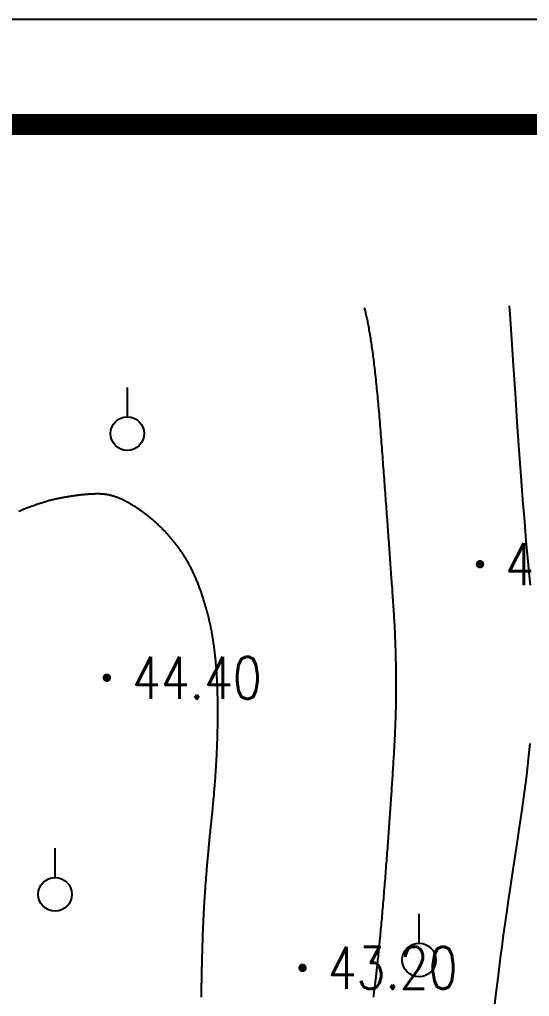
# Model space of a CAD drawing. Extents: x 39624947 to 39626627, y 3418539 to 3418836.
# Drawn here: x 39625167.58 to 39625191.85, y 3418789.69 to 3418836.23 of the extents above; entities that cross this region are included whole.
import ezdxf
from ezdxf.enums import TextEntityAlignment as Align

# ---------------------------------------------------------------- set-up
doc = ezdxf.new("R2010")
doc.units = 0
doc.layers.get('0').update_dxf_attribs({"linetype": 'CONTINUOUS'})
for name, color, linetype in [('GCD', 7, 'CONTINUOUS'), ('PUB_TITLE', 4, 'CONTINUOUS'), ('PUB_WALL', 9, 'CONTINUOUS')]:
    doc.layers.add(name, color=color, linetype=linetype)
doc.styles.add('HZ', font='rs.shx', dxfattribs={"width": 0.8, "bigfont": 'hztxt.shx'})

# ---------------------------------------------------------------- blocks, each defined once
blk = doc.blocks.new('GC125')
blk.add_line((0, 0.8), (0, 2.2))
blk.add_circle((0, 0), 0.8)
blk = doc.blocks.new('GC200')
at = {"linetype": 'Continuous', "const_width": 0.2, "flags": 128}
blk.add_lwpolyline([(-0.1, 0, 1), (0.1, 0, 1)], format="xyb", close=True, dxfattribs=at)
blk = doc.blocks.new('111133333777777')
at = {"layer": 'PUB_WALL', "color": 252, "ltscale": 0.01}
for points, elevation in [([(39623380.284, 3418814.737), (39623380.285, 3418814.733), (39623380.299, 3418814.68), (39623380.313, 3418814.626), (39623380.326, 3418814.571), (39623380.34, 3418814.516), (39623380.354, 3418814.459), (39623380.367, 3418814.402), (39623380.381, 3418814.343), (39623380.394, 3418814.283), (39623380.408, 3418814.222), (39623380.421, 3418814.159), (39623380.434, 3418814.095), (39623380.448, 3418814.029), (39623380.461, 3418813.962), (39623380.474, 3418813.894), (39623380.487, 3418813.824), (39623380.5, 3418813.753), (39623380.513, 3418813.68), (39623380.526, 3418813.607), (39623380.539, 3418813.531), (39623380.552, 3418813.455), (39623380.564, 3418813.377), (39623380.577, 3418813.297), (39623380.59, 3418813.217), (39623380.602, 3418813.134), (39623380.615, 3418813.051), (39623380.627, 3418812.966), (39623380.64, 3418812.88), (39623380.652, 3418812.792), (39623380.665, 3418812.703), (39623380.677, 3418812.613), (39623380.689, 3418812.521), (39623380.701, 3418812.428), (39623380.714, 3418812.334), (39623380.726, 3418812.238), (39623380.738, 3418812.14), (39623380.75, 3418812.042), (39623380.762, 3418811.942), (39623380.774, 3418811.84), (39623380.785, 3418811.738), (39623380.797, 3418811.634), (39623380.809, 3418811.528), (39623380.821, 3418811.421), (39623380.832, 3418811.313), (39623380.844, 3418811.203), (39623380.855, 3418811.092), (39623380.867, 3418810.98), (39623380.878, 3418810.866), (39623380.89, 3418810.751), (39623380.901, 3418810.634), (39623380.912, 3418810.517), (39623380.924, 3418810.397), (39623380.935, 3418810.277), (39623380.946, 3418810.155), (39623380.957, 3418810.031), (39623380.968, 3418809.906), (39623380.979, 3418809.78), (39623380.99, 3418809.653), (39623381.001, 3418809.524), (39623381.012, 3418809.394), (39623381.022, 3418809.262), (39623381.033, 3418809.129), (39623381.044, 3418808.995), (39623381.054, 3418808.861), (39623381.065, 3418808.726), (39623381.076, 3418808.591), (39623381.086, 3418808.455), (39623381.096, 3418808.319), (39623381.107, 3418808.182), (39623381.117, 3418808.045), (39623381.127, 3418807.908), (39623381.138, 3418807.772), (39623381.148, 3418807.635), (39623381.158, 3418807.5), (39623381.168, 3418807.365), (39623381.178, 3418807.23), (39623381.188, 3418807.096), (39623381.198, 3418806.963), (39623381.208, 3418806.83), (39623381.218, 3418806.697), (39623381.228, 3418806.565), (39623381.238, 3418806.433), (39623381.247, 3418806.302), (39623381.257, 3418806.171), (39623381.267, 3418806.041), (39623381.276, 3418805.912), (39623381.286, 3418805.782), (39623381.295, 3418805.654), (39623381.305, 3418805.526), (39623381.314, 3418805.398), (39623381.324, 3418805.271), (39623381.333, 3418805.144), (39623381.342, 3418805.018), (39623381.351, 3418804.892), (39623381.361, 3418804.767), (39623381.37, 3418804.642), (39623381.379, 3418804.518), (39623381.388, 3418804.394), (39623381.397, 3418804.271), (39623381.406, 3418804.148), (39623381.415, 3418804.025), (39623381.424, 3418803.904), (39623381.433, 3418803.782), (39623381.441, 3418803.661), (39623381.45, 3418803.541), (39623381.459, 3418803.421), (39623381.468, 3418803.302), (39623381.476, 3418803.183), (39623381.485, 3418803.064), (39623381.493, 3418802.947), (39623381.502, 3418802.829), (39623381.51, 3418802.712), (39623381.519, 3418802.596), (39623381.527, 3418802.48), (39623381.535, 3418802.364), (39623381.543, 3418802.249), (39623381.552, 3418802.135), (39623381.56, 3418802.021), (39623381.568, 3418801.907), (39623381.576, 3418801.794), (39623381.584, 3418801.682), (39623381.592, 3418801.57), (39623381.6, 3418801.458), (39623381.608, 3418801.347), (39623381.616, 3418801.237), (39623381.623, 3418801.127), (39623381.631, 3418801.017), (39623381.639, 3418800.908), (39623381.646, 3418800.799), (39623381.654, 3418800.69), (39623381.661, 3418800.582), (39623381.668, 3418800.474), (39623381.675, 3418800.366), (39623381.682, 3418800.259), (39623381.688, 3418800.151), (39623381.695, 3418800.045), (39623381.701, 3418799.938), (39623381.707, 3418799.831), (39623381.713, 3418799.725), (39623381.719, 3418799.619), (39623381.724, 3418799.512), (39623381.729, 3418799.407), (39623381.735, 3418799.301), (39623381.739, 3418799.195), (39623381.744, 3418799.09), (39623381.749, 3418798.985), (39623381.753, 3418798.88), (39623381.757, 3418798.775), (39623381.761, 3418798.67), (39623381.764, 3418798.565), (39623381.768, 3418798.461), (39623381.771, 3418798.357), (39623381.774, 3418798.253), (39623381.777, 3418798.149), (39623381.78, 3418798.045), (39623381.782, 3418797.942), (39623381.784, 3418797.838), (39623381.786, 3418797.735), (39623381.788, 3418797.632), (39623381.79, 3418797.529), (39623381.791, 3418797.427), (39623381.793, 3418797.324), (39623381.794, 3418797.222), (39623381.794, 3418797.12), (39623381.795, 3418797.018), (39623381.795, 3418796.916), (39623381.796, 3418796.814), (39623381.796, 3418796.713), (39623381.796, 3418796.612), (39623381.795, 3418796.511), (39623381.795, 3418796.41), (39623381.794, 3418796.309), (39623381.793, 3418796.208), (39623381.792, 3418796.108), (39623381.79, 3418796.008), (39623381.789, 3418795.907), (39623381.787, 3418795.807), (39623381.785, 3418795.708), (39623381.783, 3418795.608), (39623381.78, 3418795.509), (39623381.778, 3418795.409), (39623381.775, 3418795.31), (39623381.772, 3418795.212), (39623381.769, 3418795.113), (39623381.765, 3418795.014), (39623381.762, 3418794.916), (39623381.758, 3418794.818), (39623381.754, 3418794.72), (39623381.75, 3418794.622), (39623381.745, 3418794.524), (39623381.741, 3418794.426), (39623381.736, 3418794.328), (39623381.731, 3418794.231), (39623381.726, 3418794.132), (39623381.721, 3418794.034), (39623381.716, 3418793.936), (39623381.71, 3418793.837), (39623381.705, 3418793.739), (39623381.699, 3418793.64), (39623381.693, 3418793.541), (39623381.688, 3418793.441), (39623381.682, 3418793.341), (39623381.676, 3418793.24), (39623381.67, 3418793.139), (39623381.664, 3418793.038), (39623381.657, 3418792.936), (39623381.651, 3418792.834), (39623381.645, 3418792.731), (39623381.638, 3418792.628), (39623381.632, 3418792.524), (39623381.625, 3418792.42), (39623381.619, 3418792.316), (39623381.612, 3418792.211), (39623381.605, 3418792.106), (39623381.599, 3418792), (39623381.592, 3418791.894), (39623381.585, 3418791.787), (39623381.578, 3418791.68), (39623381.57, 3418791.573), (39623381.563, 3418791.465), (39623381.556, 3418791.357), (39623381.549, 3418791.248), (39623381.541, 3418791.139), (39623381.534, 3418791.03), (39623381.526, 3418790.92), (39623381.519, 3418790.809), (39623381.511, 3418790.698), (39623381.503, 3418790.587), (39623381.495, 3418790.475), (39623381.487, 3418790.363), (39623381.479, 3418790.251), (39623381.471, 3418790.138), (39623381.463, 3418790.024), (39623381.455, 3418789.91), (39623381.446, 3418789.796), (39623381.438, 3418789.681), (39623381.43, 3418789.566), (39623381.421, 3418789.451), (39623381.412, 3418789.335), (39623381.404, 3418789.218), (39623381.395, 3418789.102), (39623381.386, 3418788.984), (39623381.377, 3418788.867), (39623381.368, 3418788.749), (39623381.359, 3418788.63), (39623381.35, 3418788.511), (39623381.341, 3418788.392), (39623381.332, 3418788.272), (39623381.322, 3418788.152), (39623381.313, 3418788.031), (39623381.303, 3418787.91), (39623381.294, 3418787.788), (39623381.284, 3418787.666), (39623381.275, 3418787.544), (39623381.265, 3418787.422), (39623381.255, 3418787.299), (39623381.245, 3418787.178), (39623381.235, 3418787.056), (39623381.225, 3418786.935), (39623381.216, 3418786.814), (39623381.206, 3418786.694), (39623381.196, 3418786.574), (39623381.186, 3418786.454), (39623381.176, 3418786.336), (39623381.166, 3418786.219), (39623381.156, 3418786.103), (39623381.146, 3418785.988), (39623381.136, 3418785.874), (39623381.126, 3418785.761), (39623381.117, 3418785.649), (39623381.107, 3418785.538), (39623381.097, 3418785.429), (39623381.087, 3418785.32), (39623381.078, 3418785.213), (39623381.068, 3418785.107), (39623381.058, 3418785.001), (39623381.049, 3418784.897), (39623381.039, 3418784.794), (39623381.029, 3418784.692), (39623381.02, 3418784.591), (39623381.01, 3418784.492), (39623381.001, 3418784.393), (39623380.991, 3418784.295), (39623380.982, 3418784.199), (39623380.972, 3418784.104), (39623380.963, 3418784.009), (39623380.953, 3418783.916), (39623380.944, 3418783.824), (39623380.934, 3418783.733), (39623380.925, 3418783.643), (39623380.916, 3418783.554), (39623380.906, 3418783.466), (39623380.897, 3418783.38), (39623380.888, 3418783.294), (39623380.878, 3418783.21), (39623380.869, 3418783.126), (39623380.86, 3418783.044), (39623380.85, 3418782.963), (39623380.841, 3418782.882), (39623380.832, 3418782.803), (39623380.823, 3418782.726), (39623380.814, 3418782.649), (39623380.805, 3418782.573), (39623380.796, 3418782.498), (39623380.786, 3418782.425), (39623380.777, 3418782.352), (39623380.768, 3418782.281), (39623380.759, 3418782.21), (39623380.75, 3418782.141), (39623380.741, 3418782.073), (39623380.732, 3418782.006), (39623380.723, 3418781.94), (39623380.715, 3418781.875)], 43), ([(39623387.189, 3418814.821), (39623387.215, 3418814.413), (39623387.292, 3418813.223), (39623387.375, 3418811.973), (39623387.463, 3418810.662), (39623387.557, 3418809.29), (39623387.652, 3418807.942), (39623387.742, 3418806.701), (39623387.827, 3418805.569), (39623387.908, 3418804.543), (39623387.985, 3418803.625), (39623388.057, 3418802.815), (39623388.125, 3418802.112), (39623388.188, 3418801.517)], 42), ([(39623388.174, 3418793.972), (39623388.095, 3418793.217), (39623388.003, 3418792.437), (39623387.898, 3418791.634), (39623387.78, 3418790.807), (39623387.658, 3418789.987), (39623387.542, 3418789.207), (39623387.433, 3418788.467), (39623387.33, 3418787.766), (39623387.233, 3418787.105), (39623387.143, 3418786.483), (39623387.059, 3418785.9), (39623386.981, 3418785.357), (39623386.907, 3418784.831), (39623386.834, 3418784.297), (39623386.762, 3418783.757), (39623386.691, 3418783.21), (39623386.622, 3418782.657), (39623386.554, 3418782.097), (39623386.487, 3418781.53)], 42)]:
    blk.add_lwpolyline(points, dxfattribs=dict(at, elevation=elevation))
blk.add_lwpolyline([(39623372.537, 3418781.889), (39623372.538, 3418781.97), (39623372.54, 3418782.05), (39623372.541, 3418782.13), (39623372.542, 3418782.21), (39623372.543, 3418782.29), (39623372.545, 3418782.369), (39623372.546, 3418782.448), (39623372.547, 3418782.527), (39623372.549, 3418782.606), (39623372.55, 3418782.685), (39623372.552, 3418782.763), (39623372.553, 3418782.841), (39623372.555, 3418782.919), (39623372.556, 3418782.997), (39623372.558, 3418783.075), (39623372.56, 3418783.152), (39623372.561, 3418783.229), (39623372.563, 3418783.306), (39623372.565, 3418783.383), (39623372.567, 3418783.459), (39623372.569, 3418783.535), (39623372.571, 3418783.611), (39623372.573, 3418783.687), (39623372.575, 3418783.763), (39623372.577, 3418783.838), (39623372.579, 3418783.913), (39623372.581, 3418783.988), (39623372.583, 3418784.063), (39623372.585, 3418784.138), (39623372.587, 3418784.212), (39623372.59, 3418784.286), (39623372.592, 3418784.36), (39623372.594, 3418784.434), (39623372.597, 3418784.507), (39623372.599, 3418784.581), (39623372.602, 3418784.654), (39623372.604, 3418784.727), (39623372.607, 3418784.799), (39623372.609, 3418784.872), (39623372.612, 3418784.944), (39623372.615, 3418785.016), (39623372.618, 3418785.089), (39623372.621, 3418785.161), (39623372.624, 3418785.234), (39623372.627, 3418785.307), (39623372.63, 3418785.379), (39623372.633, 3418785.452), (39623372.636, 3418785.525), (39623372.64, 3418785.598), (39623372.643, 3418785.672), (39623372.647, 3418785.746), (39623372.65, 3418785.82), (39623372.654, 3418785.895), (39623372.658, 3418785.97), (39623372.662, 3418786.045), (39623372.667, 3418786.12), (39623372.671, 3418786.196), (39623372.675, 3418786.272), (39623372.68, 3418786.349), (39623372.685, 3418786.426), (39623372.689, 3418786.503), (39623372.694, 3418786.58), (39623372.699, 3418786.658), (39623372.704, 3418786.736), (39623372.709, 3418786.815), (39623372.715, 3418786.894), (39623372.72, 3418786.973), (39623372.726, 3418787.052), (39623372.731, 3418787.132), (39623372.737, 3418787.212), (39623372.743, 3418787.293), (39623372.749, 3418787.373), (39623372.755, 3418787.454), (39623372.761, 3418787.536), (39623372.768, 3418787.617), (39623372.774, 3418787.7), (39623372.781, 3418787.782), (39623372.787, 3418787.865), (39623372.794, 3418787.948), (39623372.801, 3418788.031), (39623372.808, 3418788.115), (39623372.815, 3418788.199), (39623372.823, 3418788.283), (39623372.83, 3418788.368), (39623372.837, 3418788.453), (39623372.845, 3418788.538), (39623372.853, 3418788.623), (39623372.86, 3418788.709), (39623372.868, 3418788.796), (39623372.876, 3418788.882), (39623372.885, 3418788.969), (39623372.893, 3418789.056), (39623372.901, 3418789.144), (39623372.91, 3418789.232), (39623372.918, 3418789.32), (39623372.927, 3418789.409), (39623372.936, 3418789.497), (39623372.945, 3418789.587), (39623372.954, 3418789.676), (39623372.963, 3418789.766), (39623372.972, 3418789.856), (39623372.982, 3418789.947), (39623372.991, 3418790.037), (39623373.001, 3418790.128), (39623373.01, 3418790.219), (39623373.02, 3418790.311), (39623373.029, 3418790.402), (39623373.038, 3418790.493), (39623373.048, 3418790.585), (39623373.057, 3418790.676), (39623373.067, 3418790.768), (39623373.076, 3418790.859), (39623373.085, 3418790.95), (39623373.094, 3418791.041), (39623373.102, 3418791.132), (39623373.111, 3418791.223), (39623373.119, 3418791.314), (39623373.128, 3418791.404), (39623373.136, 3418791.494), (39623373.144, 3418791.585), (39623373.151, 3418791.674), (39623373.159, 3418791.764), (39623373.166, 3418791.854), (39623373.173, 3418791.943), (39623373.18, 3418792.032), (39623373.187, 3418792.121), (39623373.194, 3418792.21), (39623373.2, 3418792.299), (39623373.207, 3418792.387), (39623373.213, 3418792.476), (39623373.219, 3418792.564), (39623373.224, 3418792.652), (39623373.23, 3418792.74), (39623373.236, 3418792.827), (39623373.241, 3418792.915), (39623373.246, 3418793.002), (39623373.251, 3418793.089), (39623373.256, 3418793.176), (39623373.26, 3418793.263), (39623373.265, 3418793.349), (39623373.269, 3418793.435), (39623373.273, 3418793.522), (39623373.277, 3418793.608), (39623373.281, 3418793.694), (39623373.284, 3418793.779), (39623373.288, 3418793.865), (39623373.291, 3418793.95), (39623373.294, 3418794.035), (39623373.297, 3418794.12), (39623373.299, 3418794.205), (39623373.302, 3418794.29), (39623373.304, 3418794.374), (39623373.307, 3418794.458), (39623373.309, 3418794.542), (39623373.31, 3418794.626), (39623373.312, 3418794.71), (39623373.314, 3418794.794), (39623373.315, 3418794.877), (39623373.316, 3418794.96), (39623373.317, 3418795.043), (39623373.318, 3418795.126), (39623373.319, 3418795.209), (39623373.319, 3418795.291), (39623373.319, 3418795.374), (39623373.319, 3418795.456), (39623373.319, 3418795.538), (39623373.319, 3418795.62), (39623373.319, 3418795.701), (39623373.318, 3418795.783), (39623373.317, 3418795.863), (39623373.316, 3418795.944), (39623373.315, 3418796.025), (39623373.314, 3418796.105), (39623373.312, 3418796.185), (39623373.31, 3418796.264), (39623373.309, 3418796.343), (39623373.306, 3418796.422), (39623373.304, 3418796.5), (39623373.301, 3418796.578), (39623373.298, 3418796.656), (39623373.295, 3418796.733), (39623373.292, 3418796.81), (39623373.288, 3418796.886), (39623373.285, 3418796.962), (39623373.281, 3418797.038), (39623373.276, 3418797.113), (39623373.272, 3418797.188), (39623373.267, 3418797.262), (39623373.263, 3418797.336), (39623373.257, 3418797.409), (39623373.252, 3418797.482), (39623373.247, 3418797.555), (39623373.241, 3418797.627), (39623373.235, 3418797.699), (39623373.229, 3418797.771), (39623373.222, 3418797.842), (39623373.216, 3418797.913), (39623373.209, 3418797.983), (39623373.202, 3418798.053), (39623373.194, 3418798.122), (39623373.187, 3418798.191), (39623373.179, 3418798.26), (39623373.171, 3418798.328), (39623373.163, 3418798.396), (39623373.155, 3418798.463), (39623373.146, 3418798.53), (39623373.137, 3418798.597), (39623373.128, 3418798.663), (39623373.119, 3418798.729), (39623373.109, 3418798.794), (39623373.099, 3418798.859), (39623373.089, 3418798.924), (39623373.079, 3418798.988), (39623373.069, 3418799.052), (39623373.058, 3418799.115), (39623373.047, 3418799.178), (39623373.036, 3418799.241), (39623373.025, 3418799.303), (39623373.013, 3418799.365), (39623373.002, 3418799.426), (39623372.99, 3418799.487), (39623372.978, 3418799.547), (39623372.965, 3418799.608), (39623372.953, 3418799.667), (39623372.94, 3418799.727), (39623372.927, 3418799.786), (39623372.913, 3418799.844), (39623372.9, 3418799.902), (39623372.886, 3418799.96), (39623372.872, 3418800.017), (39623372.858, 3418800.074), (39623372.844, 3418800.13), (39623372.829, 3418800.187), (39623372.814, 3418800.242), (39623372.799, 3418800.298), (39623372.784, 3418800.353), (39623372.769, 3418800.407), (39623372.754, 3418800.462), (39623372.738, 3418800.516), (39623372.722, 3418800.569), (39623372.706, 3418800.622), (39623372.69, 3418800.675), (39623372.674, 3418800.728), (39623372.658, 3418800.78), (39623372.641, 3418800.832), (39623372.625, 3418800.884), (39623372.608, 3418800.935), (39623372.591, 3418800.986), (39623372.574, 3418801.037), (39623372.557, 3418801.087), (39623372.54, 3418801.137), (39623372.522, 3418801.186), (39623372.505, 3418801.236), (39623372.487, 3418801.285), (39623372.469, 3418801.333), (39623372.451, 3418801.382), (39623372.433, 3418801.43), (39623372.415, 3418801.477), (39623372.397, 3418801.525), (39623372.378, 3418801.572), (39623372.36, 3418801.618), (39623372.341, 3418801.665), (39623372.322, 3418801.711), (39623372.303, 3418801.756), (39623372.284, 3418801.802), (39623372.265, 3418801.847), (39623372.245, 3418801.892), (39623372.226, 3418801.936), (39623372.206, 3418801.98), (39623372.186, 3418802.024), (39623372.166, 3418802.067), (39623372.146, 3418802.11), (39623372.126, 3418802.153), (39623372.106, 3418802.195), (39623372.085, 3418802.237), (39623372.065, 3418802.279), (39623372.044, 3418802.321), (39623372.023, 3418802.362), (39623372.002, 3418802.402), (39623371.981, 3418802.443), (39623371.96, 3418802.483), (39623371.938, 3418802.523), (39623371.917, 3418802.562), (39623371.895, 3418802.601), (39623371.873, 3418802.64), (39623371.851, 3418802.679), (39623371.829, 3418802.717), (39623371.807, 3418802.755), (39623371.784, 3418802.792), (39623371.762, 3418802.829), (39623371.739, 3418802.866), (39623371.716, 3418802.903), (39623371.694, 3418802.939), (39623371.671, 3418802.975), (39623371.647, 3418803.01), (39623371.624, 3418803.045), (39623371.601, 3418803.08), (39623371.577, 3418803.115), (39623371.553, 3418803.15), (39623371.529, 3418803.184), (39623371.505, 3418803.218), (39623371.481, 3418803.252), (39623371.457, 3418803.285), (39623371.432, 3418803.319), (39623371.408, 3418803.352), (39623371.383, 3418803.385), (39623371.358, 3418803.418), (39623371.333, 3418803.451), (39623371.307, 3418803.483), (39623371.282, 3418803.516), (39623371.256, 3418803.548), (39623371.23, 3418803.58), (39623371.204, 3418803.612), (39623371.178, 3418803.644), (39623371.152, 3418803.676), (39623371.125, 3418803.708), (39623371.099, 3418803.739), (39623371.072, 3418803.771), (39623371.045, 3418803.802), (39623371.018, 3418803.833), (39623370.99, 3418803.864), (39623370.963, 3418803.894), (39623370.935, 3418803.925), (39623370.908, 3418803.955), (39623370.88, 3418803.986), (39623370.851, 3418804.016), (39623370.823, 3418804.046), (39623370.795, 3418804.076), (39623370.766, 3418804.106), (39623370.737, 3418804.135), (39623370.708, 3418804.165), (39623370.679, 3418804.194), (39623370.65, 3418804.223), (39623370.621, 3418804.252), (39623370.591, 3418804.281), (39623370.561, 3418804.31), (39623370.531, 3418804.338), (39623370.501, 3418804.367), (39623370.471, 3418804.395), (39623370.44, 3418804.423), (39623370.41, 3418804.451), (39623370.379, 3418804.479), (39623370.348, 3418804.506), (39623370.317, 3418804.534), (39623370.286, 3418804.561), (39623370.254, 3418804.589), (39623370.223, 3418804.616), (39623370.191, 3418804.643), (39623370.159, 3418804.669), (39623370.127, 3418804.696), (39623370.095, 3418804.723), (39623370.063, 3418804.749), (39623370.03, 3418804.775), (39623369.997, 3418804.801), (39623369.964, 3418804.827), (39623369.931, 3418804.853), (39623369.898, 3418804.879), (39623369.865, 3418804.904), (39623369.831, 3418804.929), (39623369.798, 3418804.955), (39623369.764, 3418804.979), (39623369.73, 3418805.004), (39623369.697, 3418805.028), (39623369.663, 3418805.053), (39623369.629, 3418805.076), (39623369.595, 3418805.1), (39623369.562, 3418805.123), (39623369.528, 3418805.146), (39623369.494, 3418805.169), (39623369.461, 3418805.191), (39623369.428, 3418805.213), (39623369.395, 3418805.235), (39623369.362, 3418805.256), (39623369.329, 3418805.277), (39623369.296, 3418805.297), (39623369.264, 3418805.317), (39623369.231, 3418805.337), (39623369.199, 3418805.356), (39623369.167, 3418805.375), (39623369.135, 3418805.394), (39623369.103, 3418805.412), (39623369.071, 3418805.43), (39623369.039, 3418805.447), (39623369.008, 3418805.464), (39623368.977, 3418805.481), (39623368.945, 3418805.498), (39623368.914, 3418805.514), (39623368.883, 3418805.529), (39623368.852, 3418805.544), (39623368.822, 3418805.559), (39623368.791, 3418805.574), (39623368.761, 3418805.588), (39623368.731, 3418805.602), (39623368.701, 3418805.615), (39623368.671, 3418805.628), (39623368.641, 3418805.641), (39623368.611, 3418805.653), (39623368.581, 3418805.665), (39623368.552, 3418805.677), (39623368.523, 3418805.688), (39623368.493, 3418805.699), (39623368.464, 3418805.709), (39623368.436, 3418805.719), (39623368.407, 3418805.729), (39623368.378, 3418805.738), (39623368.35, 3418805.747), (39623368.321, 3418805.756), (39623368.293, 3418805.764), (39623368.265, 3418805.772), (39623368.237, 3418805.779), (39623368.209, 3418805.786), (39623368.182, 3418805.793), (39623368.154, 3418805.8), (39623368.127, 3418805.806), (39623368.1, 3418805.811), (39623368.072, 3418805.816), (39623368.045, 3418805.821), (39623368.019, 3418805.826), (39623367.992, 3418805.83), (39623367.965, 3418805.834), (39623367.939, 3418805.837), (39623367.913, 3418805.84), (39623367.886, 3418805.843), (39623367.86, 3418805.845), (39623367.834, 3418805.847), (39623367.808, 3418805.849), (39623367.782, 3418805.851), (39623367.755, 3418805.852), (39623367.729, 3418805.853), (39623367.703, 3418805.854), (39623367.676, 3418805.855), (39623367.649, 3418805.855), (39623367.623, 3418805.855), (39623367.595, 3418805.855), (39623367.568, 3418805.855), (39623367.541, 3418805.855), (39623367.513, 3418805.855), (39623367.485, 3418805.854), (39623367.456, 3418805.853), (39623367.428, 3418805.853), (39623367.399, 3418805.852), (39623367.37, 3418805.851), (39623367.341, 3418805.849), (39623367.311, 3418805.848), (39623367.281, 3418805.846), (39623367.252, 3418805.845), (39623367.221, 3418805.843), (39623367.191, 3418805.841), (39623367.16, 3418805.839), (39623367.129, 3418805.837), (39623367.098, 3418805.834), (39623367.067, 3418805.832), (39623367.035, 3418805.829), (39623367.003, 3418805.826), (39623366.971, 3418805.823), (39623366.939, 3418805.82), (39623366.906, 3418805.817), (39623366.873, 3418805.814), (39623366.84, 3418805.81), (39623366.807, 3418805.806), (39623366.773, 3418805.803), (39623366.739, 3418805.799), (39623366.705, 3418805.795), (39623366.671, 3418805.79), (39623366.636, 3418805.786), (39623366.602, 3418805.781), (39623366.567, 3418805.777), (39623366.531, 3418805.772), (39623366.496, 3418805.767), (39623366.46, 3418805.762), (39623366.424, 3418805.756), (39623366.388, 3418805.751), (39623366.352, 3418805.745), (39623366.315, 3418805.74), (39623366.278, 3418805.734), (39623366.241, 3418805.728), (39623366.203, 3418805.722), (39623366.166, 3418805.716), (39623366.128, 3418805.709), (39623366.09, 3418805.703), (39623366.051, 3418805.696), (39623366.013, 3418805.689), (39623365.974, 3418805.682), (39623365.935, 3418805.675), (39623365.895, 3418805.668), (39623365.856, 3418805.66), (39623365.816, 3418805.653), (39623365.776, 3418805.645), (39623365.735, 3418805.637), (39623365.694, 3418805.628), (39623365.653, 3418805.619), (39623365.611, 3418805.61), (39623365.569, 3418805.601), (39623365.526, 3418805.591), (39623365.482, 3418805.581), (39623365.439, 3418805.57), (39623365.394, 3418805.559), (39623365.349, 3418805.548), (39623365.303, 3418805.536), (39623365.257, 3418805.523), (39623365.21, 3418805.51), (39623365.162, 3418805.497), (39623365.114, 3418805.482), (39623365.065, 3418805.468), (39623365.015, 3418805.453), (39623364.965, 3418805.437), (39623364.914, 3418805.421), (39623364.863, 3418805.404), (39623364.81, 3418805.387), (39623364.758, 3418805.37), (39623364.704, 3418805.351), (39623364.65, 3418805.333), (39623364.595, 3418805.313), (39623364.54, 3418805.294), (39623364.484, 3418805.274), (39623364.427, 3418805.253), (39623364.37, 3418805.232), (39623364.312, 3418805.21), (39623364.253, 3418805.188), (39623364.193, 3418805.165), (39623364.134, 3418805.142), (39623364.073, 3418805.118), (39623364.012, 3418805.093), (39623363.95, 3418805.069), (39623363.887, 3418805.043), (39623363.824, 3418805.017)], dxfattribs=at)
for p in [(39623369.011, 3418808.732, 51.487), (39623365.572, 3418786.785, 51.487), (39623382.898, 3418783.656, 51.487)]:
    blk.add_blockref('GC125', p, dxfattribs=at)
ref = blk.add_blockref('GC200', (39623385.797, 3418802.508, 42.3), dxfattribs=at)
ref.add_attrib('height', '42.30', dxfattribs={"layer": 'GCD', "linetype": 'Continuous', "height": 2, "style": 'HZ', "width": 0.8}).set_placement((39623386.997, 3418802.508, 42.3), align=Align.MIDDLE_LEFT)
ref = blk.add_blockref('GC200', (39623368.035, 3418797.102, 44.4), dxfattribs=at)
ref.add_attrib('height', '44.40', dxfattribs={"layer": 'GCD', "linetype": 'Continuous', "height": 2, "style": 'HZ', "width": 0.8}).set_placement((39623369.235, 3418797.102, 44.4), align=Align.MIDDLE_LEFT)
ref = blk.add_blockref('GC200', (39623377.351, 3418783.28, 43.2), dxfattribs=at)
ref.add_attrib('height', '43.20', dxfattribs={"layer": 'GCD', "linetype": 'Continuous', "height": 2, "style": 'HZ', "width": 0.8}).set_placement((39623378.551, 3418783.28, 43.2), align=Align.MIDDLE_LEFT)

msp = doc.modelspace()

# ---------------------------------------------------------------- linework, layer by layer
at = {"layer": 'PUB_TITLE'}
msp.add_lwpolyline([(39624946.862, 3418539.229), (39625366.862, 3418539.229), (39625366.862, 3418836.229), (39624946.862, 3418836.229)], close=True, dxfattribs=at)
at = {"layer": 'PUB_TITLE', "const_width": 1}
msp.add_lwpolyline([(39624951.862, 3418544.229), (39625361.862, 3418544.229), (39625361.862, 3418831.229), (39624951.862, 3418831.229)], close=True, dxfattribs=at)

# ---------------------------------------------------------------- block references
at = {"linetype": 'Continuous'}
msp.add_blockref('111133333777777', (1803.698, 7.776), dxfattribs=at)

doc.saveas('drawing.dxf')
